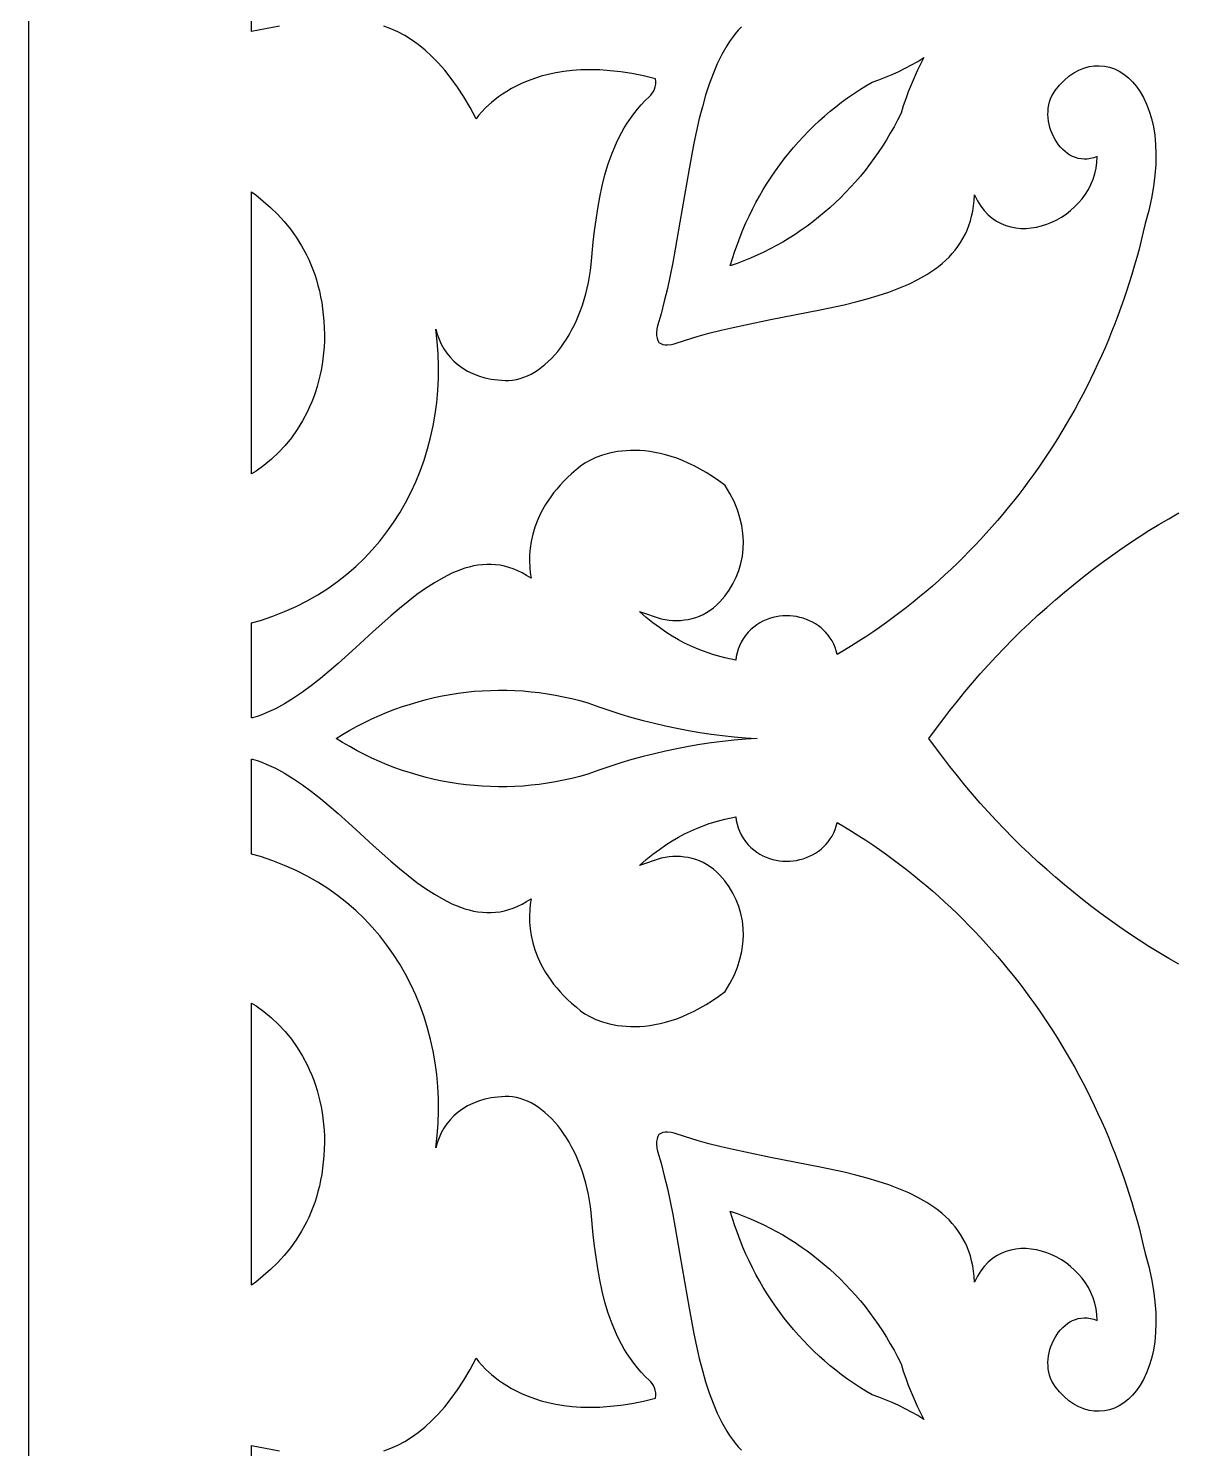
# Model space of a CAD drawing. Extents: x 2655 to 3655, y -2457 to -457.
# Drawn here: x 2654.7 to 2912.1, y -1140.9 to -822.7 of the extents above; entities that cross this region are included whole.
import ezdxf

# ---------------------------------------------------------------- set-up
doc = ezdxf.new("R2010")
doc.units = 0
doc.layers.add('LAYER_1', color=18, linetype='CONTINUOUS')

msp = doc.modelspace()

# ---------------------------------------------------------------- linework, layer by layer
at = {"layer": 'LAYER_1'}
for points in [[(2654.71, -2456.51), (3654.71, -2456.51), (3654.71, -456.51), (2654.71, -456.51)], [(2854.54, -830.7), (2853.8, -832.21), (2853.1, -833.74), (2852.44, -835.29), (2851.82, -836.86), (2851.24, -838.45), (2850.7, -840.05), (2850.21, -841.68), (2849.43, -843.2), (2848.63, -844.7), (2847.79, -846.18), (2846.93, -847.63), (2846.03, -849.06), (2845.1, -850.46), (2844.13, -851.83), (2843.14, -853.17), (2842.13, -854.49), (2841.08, -855.78), (2840, -857.03), (2838.9, -858.26), (2837.77, -859.46), (2836.61, -860.63), (2835.43, -861.77), (2834.22, -862.88), (2832.99, -863.95), (2831.73, -864.99), (2830.45, -866), (2829.15, -866.98), (2827.83, -867.92), (2826.48, -868.83), (2825.11, -869.7), (2823.72, -870.54), (2822.31, -871.34), (2820.88, -872.1), (2819.43, -872.83), (2817.97, -873.52), (2816.48, -874.18), (2814.98, -874.79), (2813.46, -875.37), (2811.92, -875.9), (2812.42, -874.25), (2812.96, -872.62), (2813.53, -871), (2814.13, -869.4), (2814.78, -867.82), (2815.45, -866.26), (2816.16, -864.73), (2816.91, -863.21), (2817.69, -861.72), (2818.5, -860.24), (2819.34, -858.79), (2820.22, -857.37), (2821.12, -855.97), (2822.06, -854.59), (2823.03, -853.24), (2824.03, -851.91), (2825.06, -850.61), (2826.12, -849.34), (2827.2, -848.1), (2828.32, -846.88), (2829.46, -845.7), (2830.63, -844.54), (2831.83, -843.41), (2833.05, -842.32), (2834.3, -841.25), (2835.58, -840.22), (2836.88, -839.22), (2838.2, -838.25), (2839.55, -837.31), (2840.92, -836.41), (2842.32, -835.55), (2843.74, -834.72), (2845.25, -834.19), (2846.74, -833.61), (2848.22, -832.99), (2849.68, -832.32), (2851.12, -831.61), (2852.54, -830.85), (2853.95, -830.05), (2855.33, -829.21)], [(2705.63, -860), (2707.33, -861.36), (2708.96, -862.8), (2710.52, -864.32), (2712.01, -865.93), (2713.4, -867.64), (2714.71, -869.46), (2715.91, -871.38), (2717, -873.41), (2717.51, -874.48), (2717.98, -875.57), (2718.43, -876.69), (2718.84, -877.85), (2719.22, -879.03), (2719.57, -880.25), (2719.88, -881.51), (2720.16, -882.8), (2720.4, -884.12), (2720.6, -885.48), (2720.77, -886.88), (2720.89, -888.31), (2720.98, -889.78), (2721.03, -891.29), (2721.03, -891.29), (2721, -892.68), (2720.93, -894.05), (2720.82, -895.39), (2720.67, -896.71), (2720.49, -898.01), (2720.26, -899.28), (2720, -900.53), (2719.71, -901.75), (2719.37, -902.95), (2719.01, -904.12), (2718.61, -905.26), (2718.18, -906.38), (2717.71, -907.48), (2717.22, -908.55), (2716.14, -910.6), (2714.94, -912.55), (2713.63, -914.39), (2712.23, -916.12), (2710.72, -917.73), (2709.13, -919.23), (2707.45, -920.61), (2705.7, -921.87), (2704.71, -922.49), (2704.71, -859.33)], [(2761.86, -970.98), (2763.69, -971.04), (2765.51, -971.15), (2767.33, -971.31), (2769.16, -971.52), (2770.98, -971.78), (2772.79, -972.09), (2774.6, -972.45), (2776.41, -972.86), (2778.21, -973.32), (2780, -973.83), (2782.46, -974.72), (2784.93, -975.56), (2787.41, -976.34), (2789.91, -977.08), (2792.41, -977.76), (2794.93, -978.39), (2797.46, -978.98), (2799.99, -979.51), (2802.54, -979.99), (2805.09, -980.42), (2807.65, -980.8), (2810.22, -981.13), (2812.79, -981.4), (2815.37, -981.63), (2817.96, -981.8), (2815.37, -981.97), (2812.79, -982.2), (2810.22, -982.47), (2807.65, -982.8), (2805.09, -983.18), (2802.54, -983.61), (2799.99, -984.09), (2797.46, -984.62), (2794.93, -985.21), (2792.41, -985.84), (2789.91, -986.52), (2787.41, -987.26), (2784.93, -988.04), (2782.46, -988.88), (2780, -989.77), (2778.21, -990.28), (2776.41, -990.74), (2774.6, -991.15), (2772.79, -991.51), (2770.98, -991.82), (2769.16, -992.08), (2767.33, -992.29), (2765.51, -992.45), (2763.69, -992.56), (2761.86, -992.62), (2760.04, -992.63), (2758.21, -992.59), (2756.39, -992.5), (2754.58, -992.37), (2752.77, -992.18), (2750.96, -991.95), (2749.16, -991.67), (2747.36, -991.34), (2745.58, -990.96), (2743.8, -990.53), (2742.03, -990.05), (2740.27, -989.53), (2738.53, -988.96), (2736.79, -988.34), (2735.07, -987.67), (2733.36, -986.96), (2731.67, -986.2), (2729.99, -985.39), (2728.33, -984.53), (2726.69, -983.63), (2725.06, -982.68), (2723.65, -981.8), (2725.06, -980.92), (2726.69, -979.97), (2728.33, -979.07), (2729.99, -978.21), (2731.67, -977.4), (2733.36, -976.64), (2735.07, -975.93), (2736.79, -975.26), (2738.53, -974.64), (2740.27, -974.07), (2742.03, -973.55), (2743.8, -973.07), (2745.58, -972.64), (2747.36, -972.26), (2749.16, -971.93), (2750.96, -971.65), (2752.77, -971.42), (2754.58, -971.23), (2756.39, -971.1), (2758.21, -971.01), (2760.04, -970.97)], [(2705.7, -1041.73), (2707.45, -1042.99), (2709.13, -1044.37), (2710.72, -1045.87), (2712.23, -1047.48), (2713.63, -1049.21), (2714.94, -1051.05), (2716.14, -1053), (2717.22, -1055.05), (2717.71, -1056.12), (2718.18, -1057.22), (2718.61, -1058.34), (2719.01, -1059.48), (2719.37, -1060.66), (2719.71, -1061.85), (2720, -1063.07), (2720.26, -1064.32), (2720.49, -1065.59), (2720.67, -1066.89), (2720.82, -1068.21), (2720.93, -1069.55), (2721, -1070.92), (2721.03, -1072.31), (2721.03, -1072.31), (2720.98, -1073.82), (2720.89, -1075.29), (2720.77, -1076.72), (2720.6, -1078.12), (2720.4, -1079.48), (2720.16, -1080.8), (2719.88, -1082.09), (2719.57, -1083.35), (2719.22, -1084.57), (2718.84, -1085.75), (2718.43, -1086.91), (2717.98, -1088.03), (2717.51, -1089.13), (2717, -1090.19), (2715.91, -1092.22), (2714.71, -1094.14), (2713.4, -1095.96), (2712.01, -1097.67), (2710.52, -1099.28), (2708.96, -1100.81), (2707.33, -1102.24), (2705.63, -1103.6), (2704.71, -1104.27), (2704.71, -1041.12)], [(2813.46, -1088.24), (2814.98, -1088.81), (2816.48, -1089.43), (2817.97, -1090.08), (2819.43, -1090.77), (2820.88, -1091.5), (2822.31, -1092.26), (2823.72, -1093.06), (2825.11, -1093.9), (2826.48, -1094.77), (2827.83, -1095.68), (2829.15, -1096.62), (2830.45, -1097.6), (2831.73, -1098.61), (2832.99, -1099.65), (2834.22, -1100.72), (2835.43, -1101.83), (2836.61, -1102.97), (2837.77, -1104.14), (2838.9, -1105.34), (2840, -1106.57), (2841.08, -1107.83), (2842.13, -1109.11), (2843.14, -1110.43), (2844.13, -1111.77), (2845.1, -1113.14), (2846.03, -1114.54), (2846.93, -1115.97), (2847.79, -1117.42), (2848.63, -1118.9), (2849.43, -1120.4), (2850.21, -1121.92), (2850.7, -1123.55), (2851.24, -1125.15), (2851.82, -1126.74), (2852.44, -1128.31), (2853.1, -1129.86), (2853.8, -1131.4), (2854.54, -1132.9), (2855.33, -1134.39), (2853.95, -1133.55), (2852.54, -1132.75), (2851.12, -1131.99), (2849.68, -1131.28), (2848.22, -1130.61), (2846.74, -1129.99), (2845.25, -1129.41), (2843.74, -1128.88), (2842.32, -1128.05), (2840.92, -1127.19), (2839.55, -1126.29), (2838.2, -1125.35), (2836.88, -1124.39), (2835.58, -1123.38), (2834.3, -1122.35), (2833.05, -1121.29), (2831.83, -1120.19), (2830.63, -1119.06), (2829.46, -1117.9), (2828.32, -1116.72), (2827.2, -1115.5), (2826.12, -1114.26), (2825.06, -1112.99), (2824.03, -1111.69), (2823.03, -1110.36), (2822.06, -1109.01), (2821.12, -1107.63), (2820.22, -1106.23), (2819.34, -1104.81), (2818.5, -1103.36), (2817.69, -1101.88), (2816.91, -1100.39), (2816.16, -1098.87), (2815.45, -1097.34), (2814.78, -1095.78), (2814.13, -1094.2), (2813.53, -1092.6), (2812.96, -1090.99), (2812.42, -1089.35), (2811.92, -1087.7)]]:
    msp.add_lwpolyline(points, close=True, dxfattribs=at)
for points in [[(2710.98, -822.14), (2704.71, -823.37), (2704.71, -792.59)], [(2814.43, -822.34), (2813.72, -823.09), (2813.05, -823.9), (2812.4, -824.74), (2811.77, -825.62), (2811.17, -826.54), (2810.05, -828.5), (2809.02, -830.6), (2808.08, -832.83), (2807.21, -835.18), (2806.41, -837.64), (2805.68, -840.21), (2805, -842.86), (2804.37, -845.59), (2803.78, -848.39), (2802.69, -854.17), (2800.67, -866.12), (2799.62, -872.13), (2799.06, -875.11), (2798.47, -878.05), (2797.84, -880.96), (2797.15, -883.81), (2796.42, -886.6), (2795.61, -889.32), (2795.61, -889.32), (2795.49, -889.96), (2795.42, -890.96), (2795.44, -891.51), (2795.52, -892.07), (2795.68, -892.59), (2795.91, -893.06), (2796.35, -893.31), (2796.84, -893.48), (2797.35, -893.57), (2797.87, -893.59), (2798.79, -893.52), (2799.39, -893.38), (2799.39, -893.38), (2801.91, -892.52), (2804.51, -891.72), (2807.16, -890.99), (2809.86, -890.31), (2812.6, -889.67), (2815.37, -889.07), (2820.96, -887.94), (2832.06, -885.77), (2837.43, -884.6), (2840.04, -883.96), (2842.58, -883.28), (2845.05, -882.55), (2847.43, -881.76), (2849.72, -880.91), (2851.9, -879.97), (2853.97, -878.96), (2855.93, -877.85), (2857.75, -876.64), (2858.6, -876), (2859.42, -875.33), (2860.21, -874.63), (2860.95, -873.9), (2861.66, -873.14), (2862.32, -872.35), (2862.94, -871.52), (2863.52, -870.66), (2864.06, -869.77), (2864.54, -868.84), (2864.98, -867.87), (2865.38, -866.87), (2865.72, -865.83), (2866.01, -864.74), (2866.25, -863.62), (2866.44, -862.46), (2866.58, -861.25), (2866.66, -860), (2866.66, -860), (2867.3, -861.3), (2868.03, -862.47), (2868.83, -863.51), (2869.69, -864.42), (2870.62, -865.2), (2871.6, -865.86), (2872.62, -866.41), (2873.68, -866.84), (2874.78, -867.16), (2875.9, -867.37), (2877.05, -867.48), (2878.21, -867.48), (2879.37, -867.39), (2880.53, -867.2), (2881.69, -866.92), (2882.84, -866.55), (2883.96, -866.1), (2885.07, -865.57), (2886.13, -864.95), (2887.16, -864.27), (2888.15, -863.51), (2889.08, -862.68), (2889.95, -861.79), (2890.76, -860.84), (2891.5, -859.82), (2892.15, -858.76), (2892.73, -857.64), (2893.21, -856.47), (2893.59, -855.26), (2893.87, -854.01), (2894.04, -852.72), (2894.09, -851.39), (2894.09, -851.39), (2893.35, -851.66), (2892.63, -851.84), (2891.91, -851.94), (2891.22, -851.96), (2890.54, -851.91), (2889.88, -851.79), (2889.24, -851.6), (2888.62, -851.35), (2888.03, -851.04), (2887.46, -850.67), (2886.92, -850.26), (2886.41, -849.8), (2885.93, -849.29), (2885.48, -848.75), (2885.07, -848.17), (2884.69, -847.55), (2884.35, -846.91), (2884.04, -846.25), (2883.78, -845.57), (2883.55, -844.86), (2883.37, -844.15), (2883.24, -843.43), (2883.15, -842.7), (2883.11, -841.97), (2883.12, -841.25), (2883.18, -840.53), (2883.3, -839.82), (2883.46, -839.13), (2883.69, -838.45), (2883.97, -837.8), (2884.31, -837.17), (2884.72, -836.57), (2884.72, -836.57), (2885.7, -835.36), (2886.73, -834.31), (2887.79, -833.4), (2888.89, -832.64), (2890.01, -832.03), (2891.15, -831.57), (2892.31, -831.24), (2893.46, -831.07), (2894.61, -831.03), (2895.76, -831.14), (2896.89, -831.38), (2897.99, -831.76), (2899.07, -832.28), (2900.11, -832.93), (2901.11, -833.72), (2902.06, -834.64), (2902.95, -835.7), (2903.77, -836.88), (2904.53, -838.19), (2905.21, -839.63), (2905.81, -841.19), (2906.31, -842.88), (2906.72, -844.7), (2907.03, -846.63), (2907.22, -848.69), (2907.3, -850.87), (2907.25, -853.16), (2907.07, -855.57), (2906.75, -858.1), (2906.29, -860.74), (2905.68, -863.5), (2904.9, -866.36), (2904.46, -868.29), (2903.99, -870.21), (2903.5, -872.13), (2902.99, -874.03), (2902.45, -875.92), (2901.89, -877.8), (2901.31, -879.67), (2900.71, -881.53), (2900.08, -883.38), (2899.44, -885.22), (2898.77, -887.05), (2898.08, -888.87), (2897.36, -890.67), (2896.63, -892.47), (2895.88, -894.25), (2895.1, -896.02), (2894.3, -897.78), (2893.49, -899.52), (2892.65, -901.26), (2891.79, -902.98), (2890.91, -904.69), (2890.01, -906.38), (2889.09, -908.06), (2888.15, -909.73), (2887.19, -911.38), (2886.22, -913.02), (2885.22, -914.65), (2884.2, -916.26), (2883.16, -917.85), (2882.11, -919.43), (2881.03, -921), (2879.94, -922.55), (2878.83, -924.09), (2877.7, -925.61), (2876.55, -927.11), (2875.38, -928.6), (2874.2, -930.07), (2872.99, -931.53), (2871.77, -932.97), (2870.54, -934.39), (2869.28, -935.79), (2868.01, -937.18), (2866.72, -938.55), (2865.41, -939.91), (2864.08, -941.24), (2862.74, -942.56), (2861.39, -943.86), (2860.01, -945.14), (2858.62, -946.4), (2857.21, -947.64), (2855.79, -948.87), (2854.35, -950.07), (2852.9, -951.26), (2851.43, -952.42), (2849.94, -953.57), (2848.44, -954.7), (2846.92, -955.8), (2845.39, -956.89), (2843.85, -957.95), (2842.29, -959), (2840.71, -960.02), (2839.12, -961.02), (2837.51, -962), (2835.9, -962.96), (2835.69, -962.16), (2835.42, -961.39), (2835.1, -960.65), (2834.74, -959.95), (2834.32, -959.29), (2833.87, -958.67), (2833.37, -958.08), (2832.84, -957.54), (2832.27, -957.03), (2831.67, -956.56), (2831.04, -956.14), (2830.38, -955.75), (2829.7, -955.41), (2829, -955.12), (2828.28, -954.86), (2827.54, -954.66), (2826.79, -954.49), (2826.03, -954.38), (2825.27, -954.3), (2824.5, -954.28), (2823.73, -954.31), (2822.96, -954.38), (2822.19, -954.51), (2821.44, -954.68), (2820.69, -954.9), (2819.95, -955.18), (2819.23, -955.51), (2818.53, -955.89), (2817.85, -956.33), (2817.19, -956.82), (2816.56, -957.36), (2815.96, -957.96), (2815.96, -957.96), (2815.35, -958.69), (2814.82, -959.44), (2814.38, -960.21), (2814.01, -961), (2813.71, -961.8), (2813.47, -962.61), (2813.29, -963.44), (2813.17, -964.27), (2810.75, -963.73), (2808.26, -963.05), (2806.98, -962.64), (2805.69, -962.18), (2804.38, -961.66), (2803.05, -961.07), (2801.7, -960.42), (2800.32, -959.69), (2798.93, -958.87), (2797.51, -957.97), (2796.07, -956.96), (2794.6, -955.86), (2793.11, -954.65), (2791.59, -953.33), (2791.59, -953.33), (2796.48, -955.01), (2797.34, -955.16), (2798.21, -955.27), (2799.07, -955.33), (2799.94, -955.35), (2800.8, -955.32), (2801.67, -955.24), (2802.52, -955.11), (2803.37, -954.92), (2804.21, -954.67), (2805.03, -954.36), (2805.84, -953.99), (2806.64, -953.56), (2807.42, -953.06), (2808.17, -952.49), (2808.91, -951.85), (2809.62, -951.14), (2809.62, -951.14), (2810.71, -949.87), (2811.68, -948.53), (2812.53, -947.13), (2813.26, -945.66), (2813.86, -944.14), (2814.32, -942.57), (2814.65, -940.95), (2814.84, -939.29), (2814.88, -937.59), (2814.77, -935.86), (2814.51, -934.1), (2814.1, -932.33), (2813.52, -930.53), (2812.77, -928.72), (2811.86, -926.91), (2810.77, -925.09), (2809.35, -924.05), (2807.95, -923.09), (2806.57, -922.21), (2805.2, -921.42), (2803.86, -920.71), (2802.53, -920.07), (2801.23, -919.51), (2799.94, -919.01), (2798.69, -918.59), (2797.45, -918.22), (2796.24, -917.92), (2795.06, -917.68), (2793.91, -917.49), (2792.78, -917.36), (2791.68, -917.28), (2790.62, -917.24), (2789.58, -917.25), (2788.58, -917.3), (2786.67, -917.51), (2784.9, -917.86), (2783.28, -918.32), (2781.81, -918.86), (2780.51, -919.47), (2779.37, -920.12), (2778.42, -920.79), (2778.42, -920.79), (2777.38, -921.63), (2776.4, -922.48), (2775.48, -923.33), (2774.61, -924.18), (2773.8, -925.04), (2773.05, -925.9), (2772.35, -926.76), (2771.7, -927.62), (2770.55, -929.34), (2769.59, -931.05), (2768.8, -932.75), (2768.16, -934.41), (2767.68, -936.04), (2767.33, -937.64), (2767.09, -939.18), (2766.97, -940.66), (2766.94, -942.08), (2767, -943.43), (2767.12, -944.7), (2767.3, -945.88), (2766.3, -945.24), (2765.31, -944.68), (2764.31, -944.19), (2763.32, -943.79), (2762.33, -943.45), (2761.34, -943.19), (2760.35, -942.99), (2759.36, -942.86), (2758.37, -942.8), (2757.39, -942.79), (2756.41, -942.85), (2755.42, -942.97), (2754.44, -943.14), (2753.46, -943.37), (2752.48, -943.65), (2751.5, -943.98), (2750.52, -944.36), (2749.55, -944.78), (2747.59, -945.76), (2745.64, -946.89), (2743.69, -948.16), (2741.74, -949.56), (2739.79, -951.07), (2737.84, -952.67), (2735.88, -954.34), (2731.97, -957.83), (2728.04, -961.42), (2724.09, -964.97), (2722.11, -966.69), (2720.12, -968.35), (2718.12, -969.93), (2716.12, -971.41), (2714.1, -972.79), (2712.08, -974.03), (2710.04, -975.14), (2708, -976.08), (2706.97, -976.49), (2705.94, -976.84), (2704.91, -977.15), (2704.71, -977.2), (2704.71, -955.9), (2706.71, -955.33), (2709.46, -954.41), (2712.11, -953.37), (2714.68, -952.23), (2717.14, -950.97), (2719.52, -949.62), (2721.79, -948.17), (2723.98, -946.62), (2726.06, -944.98), (2728.05, -943.25), (2729.94, -941.44), (2731.74, -939.54), (2733.43, -937.57), (2735.03, -935.52), (2736.52, -933.4), (2737.91, -931.22), (2739.21, -928.97), (2740.4, -926.66), (2741.49, -924.3), (2742.47, -921.88), (2743.35, -919.42), (2744.13, -916.9), (2744.8, -914.35), (2745.36, -911.76), (2745.82, -909.13), (2746.18, -906.47), (2746.42, -903.79), (2746.56, -901.08), (2746.58, -898.34), (2746.5, -895.6), (2746.31, -892.83), (2746, -890.06), (2746.3, -891.21), (2746.69, -892.33), (2747.17, -893.41), (2747.75, -894.44), (2748.42, -895.43), (2749.18, -896.36), (2750.02, -897.24), (2750.96, -898.05), (2751.99, -898.79), (2753.1, -899.45), (2754.29, -900.03), (2755.57, -900.53), (2756.93, -900.94), (2758.37, -901.25), (2759.89, -901.46), (2761.49, -901.56), (2761.49, -901.56), (2762.34, -901.55), (2763.18, -901.48), (2764.02, -901.34), (2764.85, -901.13), (2765.68, -900.86), (2766.5, -900.53), (2767.3, -900.14), (2768.1, -899.69), (2768.89, -899.18), (2769.66, -898.62), (2770.42, -898.01), (2771.16, -897.34), (2771.89, -896.62), (2772.6, -895.85), (2773.28, -895.04), (2773.95, -894.18), (2774.6, -893.28), (2775.22, -892.33), (2775.82, -891.34), (2776.39, -890.32), (2776.93, -889.26), (2777.45, -888.16), (2777.93, -887.02), (2778.39, -885.86), (2778.81, -884.66), (2779.2, -883.43), (2779.55, -882.18), (2779.87, -880.9), (2780.15, -879.6), (2780.39, -878.27), (2780.59, -876.92), (2780.75, -875.55), (2780.75, -875.55), (2781.25, -870.59), (2781.53, -868.07), (2781.86, -865.54), (2782.24, -863.01), (2782.69, -860.48), (2783.22, -857.97), (2783.85, -855.49), (2784.58, -853.05), (2785.44, -850.66), (2786.42, -848.33), (2786.97, -847.19), (2787.56, -846.07), (2788.19, -844.97), (2788.86, -843.89), (2789.57, -842.83), (2790.33, -841.8), (2791.13, -840.79), (2791.98, -839.8), (2792.89, -838.85), (2793.84, -837.92), (2793.84, -837.92), (2794.14, -837.61), (2794.44, -837.22), (2794.71, -836.78), (2794.95, -836.28), (2795.13, -835.74), (2795.23, -835.18), (2795.25, -834.59), (2795.16, -833.99), (2795.16, -833.99), (2792.46, -833.33), (2789.87, -832.81), (2787.39, -832.42), (2785.01, -832.15), (2782.74, -831.99), (2780.57, -831.94), (2778.49, -831.98), (2776.52, -832.11), (2774.64, -832.33), (2772.86, -832.62), (2771.17, -832.99), (2769.58, -833.41), (2768.07, -833.88), (2766.66, -834.4), (2765.34, -834.96), (2764.1, -835.54), (2762.95, -836.15), (2761.88, -836.78), (2760.9, -837.41), (2760, -838.04), (2758.43, -839.28), (2757.18, -840.42), (2756.22, -841.42), (2755.56, -842.2), (2755.03, -842.9), (2755.03, -842.9), (2753.65, -840.37), (2752.25, -838.03), (2750.84, -835.86), (2749.41, -833.87), (2747.97, -832.05), (2746.51, -830.39), (2745.04, -828.88), (2743.55, -827.52), (2742.05, -826.31), (2740.53, -825.23), (2739, -824.29), (2737.46, -823.46), (2735.9, -822.76), (2734.33, -822.17)], [(2912.43, -1032.36), (2910.18, -1031.07), (2907.95, -1029.74), (2905.73, -1028.38), (2903.54, -1026.98), (2901.37, -1025.55), (2899.22, -1024.09), (2897.09, -1022.59), (2894.99, -1021.06), (2892.9, -1019.5), (2890.84, -1017.9), (2888.8, -1016.27), (2886.78, -1014.61), (2884.79, -1012.91), (2882.82, -1011.19), (2880.87, -1009.43), (2878.95, -1007.64), (2877.05, -1005.82), (2875.18, -1003.97), (2873.34, -1002.09), (2871.52, -1000.18), (2869.72, -998.24), (2867.95, -996.27), (2866.21, -994.27), (2864.5, -992.24), (2862.81, -990.19), (2861.15, -988.1), (2859.52, -985.99), (2857.91, -983.85), (2856.43, -981.8), (2857.91, -979.75), (2859.52, -977.61), (2861.15, -975.5), (2862.81, -973.41), (2864.5, -971.36), (2866.21, -969.33), (2867.95, -967.33), (2869.72, -965.36), (2871.52, -963.42), (2873.34, -961.51), (2875.18, -959.63), (2877.05, -957.78), (2878.95, -955.96), (2880.87, -954.17), (2882.82, -952.41), (2884.79, -950.69), (2886.78, -948.99), (2888.8, -947.33), (2890.84, -945.7), (2892.9, -944.1), (2894.99, -942.54), (2897.09, -941.01), (2899.22, -939.51), (2901.37, -938.05), (2903.54, -936.62), (2905.73, -935.22), (2907.95, -933.86), (2910.18, -932.54), (2912.43, -931.24)], [(2734.33, -1141.43), (2735.9, -1140.84), (2737.46, -1140.14), (2739, -1139.31), (2740.53, -1138.37), (2742.05, -1137.29), (2743.55, -1136.08), (2745.04, -1134.72), (2746.51, -1133.22), (2747.97, -1131.55), (2749.41, -1129.73), (2750.84, -1127.74), (2752.25, -1125.57), (2753.65, -1123.23), (2755.03, -1120.7), (2755.03, -1120.7), (2755.56, -1121.4), (2756.22, -1122.18), (2757.18, -1123.18), (2758.43, -1124.32), (2760, -1125.56), (2760.9, -1126.19), (2761.88, -1126.82), (2762.95, -1127.45), (2764.1, -1128.06), (2765.34, -1128.65), (2766.66, -1129.2), (2768.07, -1129.72), (2769.58, -1130.19), (2771.17, -1130.62), (2772.86, -1130.98), (2774.64, -1131.27), (2776.52, -1131.49), (2778.49, -1131.62), (2780.57, -1131.67), (2782.74, -1131.61), (2785.01, -1131.45), (2787.39, -1131.18), (2789.87, -1130.79), (2792.46, -1130.27), (2795.16, -1129.61), (2795.16, -1129.61), (2795.25, -1129.01), (2795.23, -1128.43), (2795.13, -1127.86), (2794.95, -1127.32), (2794.71, -1126.82), (2794.44, -1126.38), (2794.14, -1125.99), (2793.84, -1125.68), (2793.84, -1125.68), (2792.89, -1124.75), (2791.98, -1123.8), (2791.13, -1122.81), (2790.33, -1121.81), (2789.57, -1120.77), (2788.86, -1119.71), (2788.19, -1118.63), (2787.56, -1117.53), (2786.97, -1116.41), (2786.42, -1115.27), (2785.44, -1112.94), (2784.58, -1110.55), (2783.85, -1108.11), (2783.22, -1105.63), (2782.69, -1103.12), (2782.24, -1100.6), (2781.86, -1098.06), (2781.53, -1095.53), (2781.25, -1093.01), (2780.75, -1088.05), (2780.75, -1088.05), (2780.59, -1086.68), (2780.39, -1085.33), (2780.15, -1084), (2779.87, -1082.7), (2779.55, -1081.42), (2779.2, -1080.17), (2778.81, -1078.94), (2778.39, -1077.74), (2777.93, -1076.58), (2777.45, -1075.44), (2776.93, -1074.35), (2776.39, -1073.28), (2775.82, -1072.26), (2775.22, -1071.27), (2774.6, -1070.32), (2773.95, -1069.42), (2773.28, -1068.56), (2772.6, -1067.75), (2771.89, -1066.98), (2771.16, -1066.26), (2770.42, -1065.59), (2769.66, -1064.98), (2768.89, -1064.42), (2768.1, -1063.91), (2767.3, -1063.46), (2766.5, -1063.07), (2765.68, -1062.74), (2764.85, -1062.47), (2764.02, -1062.26), (2763.18, -1062.12), (2762.34, -1062.05), (2761.49, -1062.04), (2761.49, -1062.04), (2759.89, -1062.14), (2758.37, -1062.35), (2756.93, -1062.66), (2755.57, -1063.07), (2754.29, -1063.57), (2753.1, -1064.15), (2751.99, -1064.81), (2750.96, -1065.55), (2750.02, -1066.36), (2749.18, -1067.24), (2748.42, -1068.17), (2747.75, -1069.16), (2747.17, -1070.19), (2746.69, -1071.27), (2746.3, -1072.39), (2746, -1073.54), (2746.31, -1070.77), (2746.5, -1068.01), (2746.58, -1065.26), (2746.56, -1062.53), (2746.42, -1059.81), (2746.18, -1057.13), (2745.82, -1054.47), (2745.36, -1051.84), (2744.8, -1049.25), (2744.13, -1046.7), (2743.35, -1044.18), (2742.47, -1041.72), (2741.49, -1039.3), (2740.4, -1036.94), (2739.21, -1034.63), (2737.91, -1032.38), (2736.52, -1030.2), (2735.03, -1028.08), (2733.43, -1026.03), (2731.74, -1024.06), (2729.94, -1022.16), (2728.05, -1020.35), (2726.06, -1018.62), (2723.98, -1016.98), (2721.79, -1015.43), (2719.52, -1013.98), (2717.14, -1012.63), (2714.68, -1011.38), (2712.11, -1010.23), (2709.46, -1009.2), (2706.71, -1008.27), (2704.71, -1007.7), (2704.71, -986.4), (2704.91, -986.45), (2705.94, -986.76), (2706.97, -987.12), (2708, -987.52), (2710.04, -988.46), (2712.08, -989.57), (2714.1, -990.81), (2716.12, -992.19), (2718.12, -993.67), (2720.12, -995.25), (2722.11, -996.91), (2724.09, -998.63), (2728.04, -1002.18), (2731.97, -1005.77), (2735.88, -1009.27), (2737.84, -1010.94), (2739.79, -1012.53), (2741.74, -1014.04), (2743.69, -1015.44), (2745.64, -1016.71), (2747.59, -1017.84), (2749.55, -1018.82), (2750.52, -1019.24), (2751.5, -1019.62), (2752.48, -1019.95), (2753.46, -1020.23), (2754.44, -1020.46), (2755.42, -1020.63), (2756.41, -1020.75), (2757.39, -1020.81), (2758.37, -1020.8), (2759.36, -1020.74), (2760.35, -1020.61), (2761.34, -1020.42), (2762.33, -1020.15), (2763.32, -1019.82), (2764.31, -1019.41), (2765.31, -1018.92), (2766.3, -1018.36), (2767.3, -1017.72), (2767.12, -1018.9), (2767, -1020.17), (2766.94, -1021.52), (2766.97, -1022.94), (2767.09, -1024.42), (2767.33, -1025.96), (2767.68, -1027.56), (2768.16, -1029.19), (2768.8, -1030.85), (2769.59, -1032.55), (2770.55, -1034.26), (2771.7, -1035.98), (2772.35, -1036.84), (2773.05, -1037.7), (2773.8, -1038.56), (2774.61, -1039.42), (2775.48, -1040.27), (2776.4, -1041.12), (2777.38, -1041.97), (2778.42, -1042.81), (2778.42, -1042.81), (2779.37, -1043.48), (2780.51, -1044.13), (2781.81, -1044.74), (2783.28, -1045.28), (2784.9, -1045.74), (2786.67, -1046.09), (2788.58, -1046.3), (2789.58, -1046.35), (2790.62, -1046.36), (2791.68, -1046.33), (2792.78, -1046.24), (2793.91, -1046.11), (2795.06, -1045.92), (2796.24, -1045.68), (2797.45, -1045.38), (2798.69, -1045.02), (2799.94, -1044.59), (2801.23, -1044.09), (2802.53, -1043.53), (2803.86, -1042.89), (2805.2, -1042.18), (2806.57, -1041.39), (2807.95, -1040.51), (2809.35, -1039.56), (2810.77, -1038.51), (2811.86, -1036.69), (2812.77, -1034.88), (2813.52, -1033.07), (2814.1, -1031.27), (2814.51, -1029.5), (2814.77, -1027.74), (2814.88, -1026.01), (2814.84, -1024.31), (2814.65, -1022.65), (2814.32, -1021.04), (2813.86, -1019.46), (2813.26, -1017.94), (2812.53, -1016.48), (2811.68, -1015.07), (2810.71, -1013.73), (2809.62, -1012.46), (2809.62, -1012.46), (2808.91, -1011.75), (2808.17, -1011.11), (2807.42, -1010.54), (2806.64, -1010.04), (2805.84, -1009.61), (2805.03, -1009.24), (2804.21, -1008.93), (2803.37, -1008.69), (2802.52, -1008.5), (2801.67, -1008.36), (2800.8, -1008.28), (2799.94, -1008.25), (2799.07, -1008.27), (2798.21, -1008.33), (2797.34, -1008.44), (2796.48, -1008.59), (2791.59, -1010.27), (2791.59, -1010.27), (2793.11, -1008.95), (2794.6, -1007.74), (2796.07, -1006.64), (2797.51, -1005.64), (2798.93, -1004.73), (2800.32, -1003.91), (2801.7, -1003.18), (2803.05, -1002.53), (2804.38, -1001.94), (2805.69, -1001.42), (2806.98, -1000.96), (2808.26, -1000.55), (2810.75, -999.87), (2813.17, -999.33), (2813.29, -1000.16), (2813.47, -1000.99), (2813.71, -1001.8), (2814.01, -1002.6), (2814.38, -1003.39), (2814.82, -1004.16), (2815.35, -1004.91), (2815.96, -1005.64), (2815.96, -1005.64), (2816.56, -1006.24), (2817.19, -1006.78), (2817.85, -1007.27), (2818.53, -1007.71), (2819.23, -1008.09), (2819.95, -1008.42), (2820.69, -1008.7), (2821.44, -1008.92), (2822.19, -1009.1), (2822.96, -1009.22), (2823.73, -1009.29), (2824.5, -1009.32), (2825.27, -1009.3), (2826.03, -1009.23), (2826.79, -1009.11), (2827.54, -1008.95), (2828.28, -1008.74), (2829, -1008.48), (2829.7, -1008.19), (2830.38, -1007.85), (2831.04, -1007.46), (2831.67, -1007.04), (2832.27, -1006.57), (2832.84, -1006.06), (2833.37, -1005.52), (2833.87, -1004.93), (2834.32, -1004.31), (2834.74, -1003.65), (2835.1, -1002.95), (2835.42, -1002.21), (2835.69, -1001.44), (2835.9, -1000.64), (2837.51, -1001.6), (2839.12, -1002.58), (2840.71, -1003.58), (2842.29, -1004.6), (2843.85, -1005.65), (2845.39, -1006.71), (2846.92, -1007.8), (2848.44, -1008.9), (2849.94, -1010.03), (2851.43, -1011.18), (2852.9, -1012.34), (2854.35, -1013.53), (2855.79, -1014.73), (2857.21, -1015.96), (2858.62, -1017.2), (2860.01, -1018.46), (2861.39, -1019.74), (2862.74, -1021.04), (2864.08, -1022.36), (2865.41, -1023.7), (2866.72, -1025.05), (2868.01, -1026.42), (2869.28, -1027.81), (2870.54, -1029.21), (2871.77, -1030.63), (2872.99, -1032.07), (2874.2, -1033.53), (2875.38, -1035), (2876.55, -1036.49), (2877.7, -1037.99), (2878.83, -1039.51), (2879.94, -1041.05), (2881.03, -1042.6), (2882.11, -1044.17), (2883.16, -1045.75), (2884.2, -1047.34), (2885.22, -1048.96), (2886.22, -1050.58), (2887.19, -1052.22), (2888.15, -1053.87), (2889.09, -1055.54), (2890.01, -1057.22), (2890.91, -1058.92), (2891.79, -1060.62), (2892.65, -1062.34), (2893.49, -1064.08), (2894.3, -1065.82), (2895.1, -1067.58), (2895.88, -1069.35), (2896.63, -1071.13), (2897.36, -1072.93), (2898.08, -1074.73), (2898.77, -1076.55), (2899.44, -1078.38), (2900.08, -1080.22), (2900.71, -1082.07), (2901.31, -1083.93), (2901.89, -1085.8), (2902.45, -1087.68), (2902.99, -1089.57), (2903.5, -1091.48), (2903.99, -1093.39), (2904.46, -1095.31), (2904.9, -1097.24), (2905.68, -1100.1), (2906.29, -1102.86), (2906.75, -1105.5), (2907.07, -1108.03), (2907.25, -1110.44), (2907.3, -1112.73), (2907.22, -1114.91), (2907.03, -1116.97), (2906.72, -1118.9), (2906.31, -1120.72), (2905.81, -1122.41), (2905.21, -1123.97), (2904.53, -1125.41), (2903.77, -1126.72), (2902.95, -1127.91), (2902.06, -1128.96), (2901.11, -1129.88), (2900.11, -1130.67), (2899.07, -1131.32), (2897.99, -1131.84), (2896.89, -1132.22), (2895.76, -1132.47), (2894.61, -1132.57), (2893.46, -1132.53), (2892.31, -1132.36), (2891.15, -1132.04), (2890.01, -1131.57), (2888.89, -1130.96), (2887.79, -1130.2), (2886.73, -1129.29), (2885.7, -1128.24), (2884.72, -1127.03), (2884.72, -1127.03), (2884.31, -1126.43), (2883.97, -1125.8), (2883.69, -1125.15), (2883.46, -1124.47), (2883.3, -1123.78), (2883.18, -1123.07), (2883.12, -1122.35), (2883.11, -1121.63), (2883.15, -1120.9), (2883.24, -1120.17), (2883.37, -1119.45), (2883.55, -1118.74), (2883.78, -1118.04), (2884.04, -1117.35), (2884.35, -1116.69), (2884.69, -1116.05), (2885.07, -1115.43), (2885.48, -1114.85), (2885.93, -1114.31), (2886.41, -1113.8), (2886.92, -1113.34), (2887.46, -1112.93), (2888.03, -1112.56), (2888.62, -1112.25), (2889.24, -1112), (2889.88, -1111.81), (2890.54, -1111.69), (2891.22, -1111.64), (2891.91, -1111.66), (2892.63, -1111.76), (2893.35, -1111.94), (2894.09, -1112.21), (2894.09, -1112.21), (2894.04, -1110.88), (2893.87, -1109.59), (2893.59, -1108.34), (2893.21, -1107.13), (2892.73, -1105.96), (2892.15, -1104.84), (2891.5, -1103.78), (2890.76, -1102.77), (2889.95, -1101.81), (2889.08, -1100.92), (2888.15, -1100.09), (2887.16, -1099.33), (2886.13, -1098.65), (2885.07, -1098.04), (2883.96, -1097.5), (2882.84, -1097.05), (2881.69, -1096.68), (2880.53, -1096.4), (2879.37, -1096.21), (2878.21, -1096.12), (2877.05, -1096.12), (2875.9, -1096.23), (2874.78, -1096.44), (2873.68, -1096.76), (2872.62, -1097.19), (2871.6, -1097.74), (2870.62, -1098.4), (2869.69, -1099.18), (2868.83, -1100.09), (2868.03, -1101.13), (2867.3, -1102.3), (2866.66, -1103.6), (2866.66, -1103.6), (2866.58, -1102.35), (2866.44, -1101.14), (2866.25, -1099.98), (2866.01, -1098.86), (2865.72, -1097.77), (2865.38, -1096.73), (2864.98, -1095.73), (2864.54, -1094.76), (2864.06, -1093.83), (2863.52, -1092.94), (2862.94, -1092.08), (2862.32, -1091.25), (2861.66, -1090.46), (2860.95, -1089.7), (2860.21, -1088.97), (2859.42, -1088.27), (2858.6, -1087.6), (2857.75, -1086.96), (2855.93, -1085.75), (2853.97, -1084.64), (2851.9, -1083.63), (2849.72, -1082.7), (2847.43, -1081.84), (2845.05, -1081.05), (2842.58, -1080.32), (2840.04, -1079.64), (2837.43, -1079), (2832.06, -1077.83), (2820.96, -1075.66), (2815.37, -1074.53), (2812.6, -1073.93), (2809.86, -1073.29), (2807.16, -1072.61), (2804.51, -1071.88), (2801.91, -1071.08), (2799.39, -1070.22), (2799.39, -1070.22), (2798.79, -1070.08), (2797.87, -1070.01), (2797.35, -1070.03), (2796.84, -1070.12), (2796.35, -1070.29), (2795.91, -1070.54), (2795.68, -1071.01), (2795.52, -1071.54), (2795.44, -1072.09), (2795.42, -1072.65), (2795.49, -1073.64), (2795.61, -1074.28), (2795.61, -1074.28), (2796.42, -1077), (2797.15, -1079.79), (2797.84, -1082.64), (2798.47, -1085.55), (2799.06, -1088.49), (2799.62, -1091.47), (2800.67, -1097.48), (2802.69, -1109.43), (2803.78, -1115.21), (2804.37, -1118.01), (2805, -1120.74), (2805.68, -1123.4), (2806.41, -1125.96), (2807.21, -1128.42), (2808.08, -1130.77), (2809.02, -1133), (2810.05, -1135.1), (2811.17, -1137.06), (2811.77, -1137.98), (2812.4, -1138.86), (2813.05, -1139.71), (2813.72, -1140.51), (2814.43, -1141.27)], [(2704.71, -1171.01), (2704.71, -1140.23), (2710.98, -1141.46)]]:
    msp.add_lwpolyline(points, dxfattribs=at)

doc.saveas('drawing.dxf')
